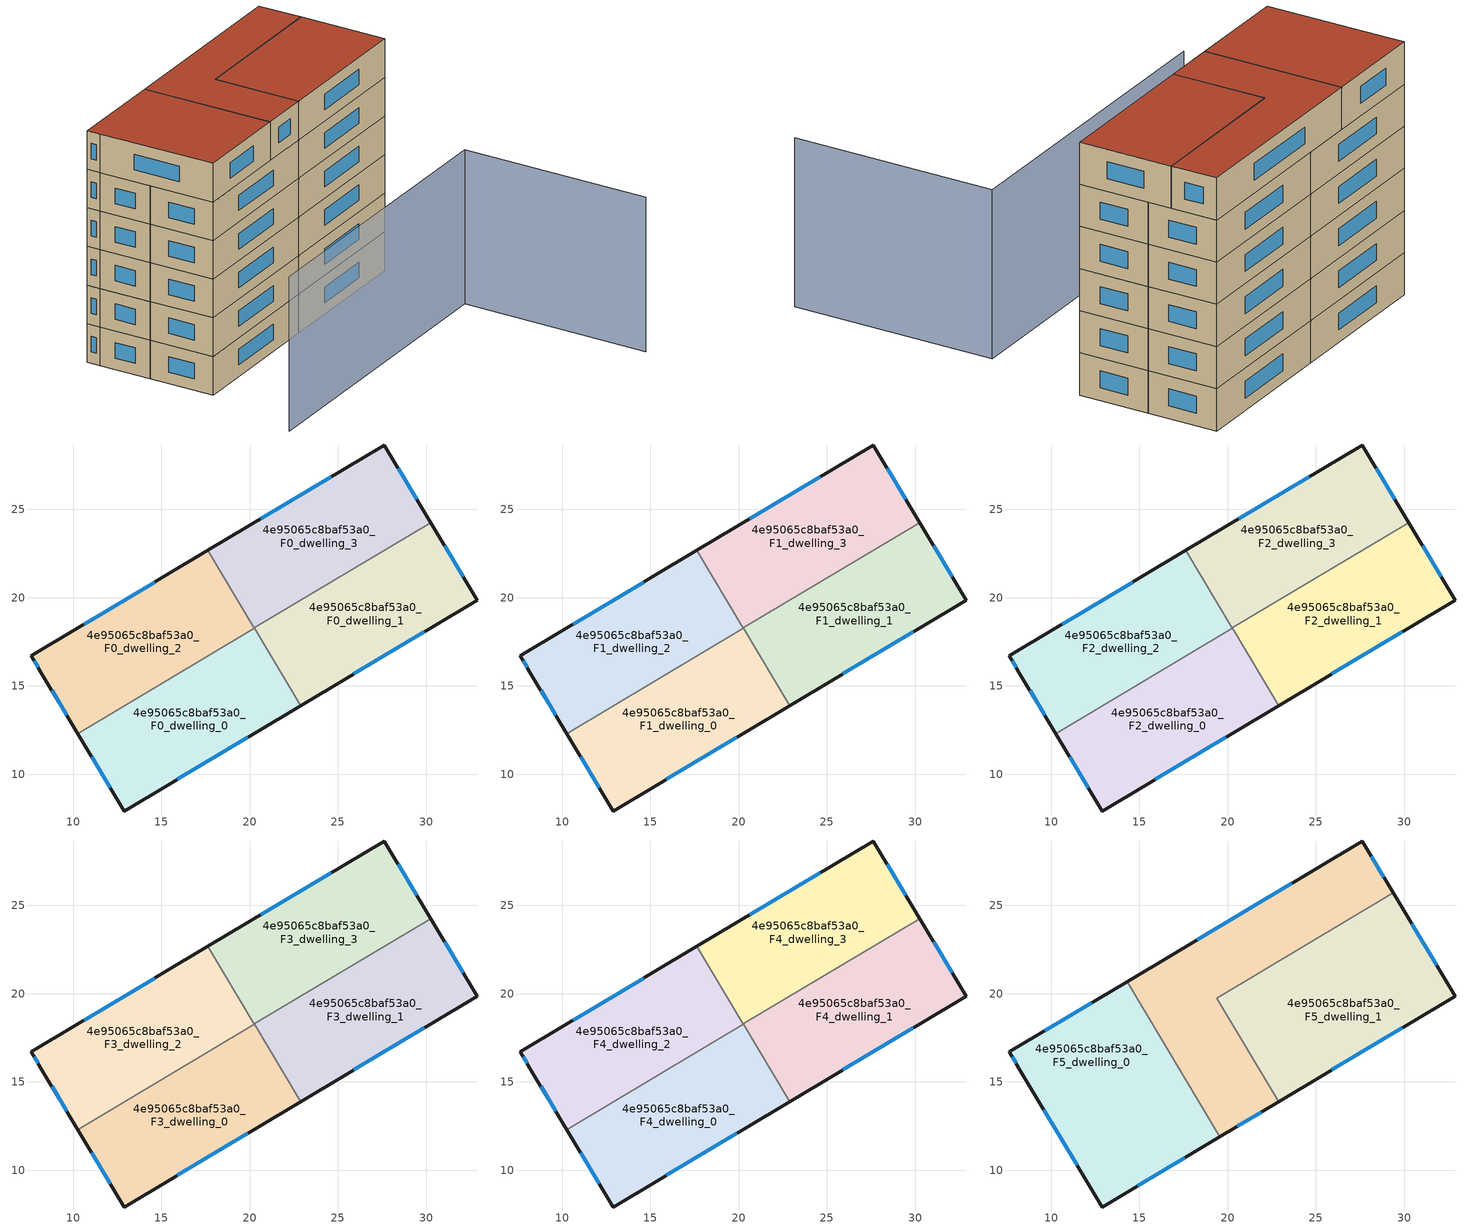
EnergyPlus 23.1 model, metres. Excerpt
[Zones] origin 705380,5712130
4e95065c8baf53a0_F0_dwelling_0
 floor ground (EU_floor_Construction): 20.27,18.28 22.9,13.89 12.91,7.91 10.27,12.3 z0
 wall outside (EU_wall_Construction): 10.27,12.3 12.91,7.91 22.9,13.89 z0:3
 wall to 4e95065c8baf53a0_F0_dwelling_1 (EU_wall_Construction): 22.9,13.89 20.27,18.28 z0:3
 wall to 4e95065c8baf53a0_F0_dwelling_2 (EU_wall_Construction): 20.26,18.28 10.27,12.3 z0:3
 window (EU_Window_Construction): 15.9,9.7 19.91,12.1 / 11.06,10.99 12.12,9.23 z0.9:2.1
4e95065c8baf53a0_F0_dwelling_1
 floor ground (EU_floor_Construction): 30.26,24.26 32.89,19.87 22.9,13.89 20.27,18.28 z0
 wall outside (EU_wall_Construction): 22.9,13.89 32.89,19.87 30.26,24.26 z0:3
 wall to 4e95065c8baf53a0_F0_dwelling_3 (EU_wall_Construction): 30.26,24.26 20.27,18.28 z0:3
 window (EU_Window_Construction): 32.1,21.18 31.05,22.95 / 25.89,15.68 29.9,18.08 z0.9:2.1
4e95065c8baf53a0_F0_dwelling_2
 floor ground (EU_floor_Construction): 17.63,22.67 20.26,18.28 10.27,12.3 8.18,15.78 7.63,16.7 z0
 wall outside (EU_wall_Construction): 17.63,22.67 7.63,16.7 8.18,15.78 10.27,12.3 z0:3
 wall to 4e95065c8baf53a0_F0_dwelling_3 (EU_wall_Construction): 20.26,18.28 17.63,22.67 z0:3
 window (EU_Window_Construction): 14.64,20.88 10.62,18.49 / 8.8,14.74 9.64,13.34 / 7.79,16.42 8.01,16.06 z0.9:2.1
4e95065c8baf53a0_F0_dwelling_3
 floor ground (EU_floor_Construction): 27.62,28.65 30.26,24.26 20.26,18.28 17.63,22.67 z0
 wall outside (EU_wall_Construction): 30.26,24.26 27.62,28.65 17.63,22.67 z0:3
 window (EU_Window_Construction): 29.47,25.57 28.41,27.34 / 24.63,26.86 20.62,24.46 z0.9:2.1
4e95065c8baf53a0_F1_dwelling_0
 floor to 4e95065c8baf53a0_F0_dwelling_0 (EU_floor_Construction): 20.27,18.28 22.9,13.89 12.91,7.91 10.27,12.3 z3
 wall outside (EU_wall_Construction): 10.27,12.3 12.91,7.91 22.9,13.89 z3:6
 wall to 4e95065c8baf53a0_F1_dwelling_1 (EU_wall_Construction): 22.9,13.89 20.27,18.28 z3:6
 wall to 4e95065c8baf53a0_F1_dwelling_2 (EU_wall_Construction): 20.26,18.28 10.27,12.3 z3:6
 window (EU_Window_Construction): 15.9,9.7 19.91,12.1 / 11.06,10.99 12.12,9.23 z3.9:5.1
4e95065c8baf53a0_F1_dwelling_1
 floor to 4e95065c8baf53a0_F0_dwelling_1 (EU_floor_Construction): 30.26,24.26 32.89,19.87 22.9,13.89 20.27,18.28 z3
 wall outside (EU_wall_Construction): 22.9,13.89 32.89,19.87 30.26,24.26 z3:6
 wall to 4e95065c8baf53a0_F1_dwelling_3 (EU_wall_Construction): 30.26,24.26 20.27,18.28 z3:6
 window (EU_Window_Construction): 32.1,21.18 31.05,22.95 / 25.89,15.68 29.9,18.08 z3.9:5.1
4e95065c8baf53a0_F1_dwelling_2
 floor to 4e95065c8baf53a0_F0_dwelling_2 (EU_floor_Construction): 17.63,22.67 20.26,18.28 10.27,12.3 8.18,15.78 7.63,16.7 z3
 wall outside (EU_wall_Construction): 17.63,22.67 7.63,16.7 8.18,15.78 10.27,12.3 z3:6
 wall to 4e95065c8baf53a0_F1_dwelling_3 (EU_wall_Construction): 20.26,18.28 17.63,22.67 z3:6
 window (EU_Window_Construction): 14.64,20.88 10.62,18.49 / 8.8,14.74 9.64,13.34 / 7.79,16.42 8.01,16.06 z3.9:5.1
4e95065c8baf53a0_F1_dwelling_3
 floor to 4e95065c8baf53a0_F0_dwelling_3 (EU_floor_Construction): 27.62,28.65 30.26,24.26 20.26,18.28 17.63,22.67 z3
 wall outside (EU_wall_Construction): 30.26,24.26 27.62,28.65 17.63,22.67 z3:6
 window (EU_Window_Construction): 29.47,25.57 28.41,27.34 / 24.63,26.86 20.62,24.46 z3.9:5.1
4e95065c8baf53a0_F2_dwelling_0
 floor to 4e95065c8baf53a0_F1_dwelling_0 (EU_floor_Construction): 20.27,18.28 22.9,13.89 12.91,7.91 10.27,12.3 z6
 wall outside (EU_wall_Construction): 10.27,12.3 12.91,7.91 22.9,13.89 z6:9
 wall to 4e95065c8baf53a0_F2_dwelling_1 (EU_wall_Construction): 22.9,13.89 20.27,18.28 z6:9
 wall to 4e95065c8baf53a0_F2_dwelling_2 (EU_wall_Construction): 20.26,18.28 10.27,12.3 z6:9
 window (EU_Window_Construction): 15.9,9.7 19.91,12.1 / 11.06,10.99 12.12,9.23 z6.9:8.1
4e95065c8baf53a0_F2_dwelling_1
 floor to 4e95065c8baf53a0_F1_dwelling_1 (EU_floor_Construction): 30.26,24.26 32.89,19.87 22.9,13.89 20.27,18.28 z6
 wall outside (EU_wall_Construction): 22.9,13.89 32.89,19.87 30.26,24.26 z6:9
 wall to 4e95065c8baf53a0_F2_dwelling_3 (EU_wall_Construction): 30.26,24.26 20.27,18.28 z6:9
 window (EU_Window_Construction): 32.1,21.18 31.05,22.95 / 25.89,15.68 29.9,18.08 z6.9:8.1
4e95065c8baf53a0_F2_dwelling_2
 floor to 4e95065c8baf53a0_F1_dwelling_2 (EU_floor_Construction): 17.63,22.67 20.26,18.28 10.27,12.3 8.18,15.78 7.63,16.7 z6
 wall outside (EU_wall_Construction): 17.63,22.67 7.63,16.7 8.18,15.78 10.27,12.3 z6:9
 wall to 4e95065c8baf53a0_F2_dwelling_3 (EU_wall_Construction): 20.26,18.28 17.63,22.67 z6:9
 window (EU_Window_Construction): 14.64,20.88 10.62,18.49 / 8.8,14.74 9.64,13.34 / 7.79,16.42 8.01,16.06 z6.9:8.1
4e95065c8baf53a0_F2_dwelling_3
 floor to 4e95065c8baf53a0_F1_dwelling_3 (EU_floor_Construction): 27.62,28.65 30.26,24.26 20.26,18.28 17.63,22.67 z6
 wall outside (EU_wall_Construction): 30.26,24.26 27.62,28.65 17.63,22.67 z6:9
 window (EU_Window_Construction): 29.47,25.57 28.41,27.34 / 24.63,26.86 20.62,24.46 z6.9:8.1
4e95065c8baf53a0_F3_dwelling_0
 floor to 4e95065c8baf53a0_F2_dwelling_0 (EU_floor_Construction): 20.27,18.28 22.9,13.89 12.91,7.91 10.27,12.3 z9
 wall outside (EU_wall_Construction): 10.27,12.3 12.91,7.91 22.9,13.89 z9:12
 wall to 4e95065c8baf53a0_F3_dwelling_1 (EU_wall_Construction): 22.9,13.89 20.27,18.28 z9:12
 wall to 4e95065c8baf53a0_F3_dwelling_2 (EU_wall_Construction): 20.26,18.28 10.27,12.3 z9:12
 window (EU_Window_Construction): 15.9,9.7 19.91,12.1 / 11.06,10.99 12.12,9.23 z9.9:11.1
4e95065c8baf53a0_F3_dwelling_1
 floor to 4e95065c8baf53a0_F2_dwelling_1 (EU_floor_Construction): 30.26,24.26 32.89,19.87 22.9,13.89 20.27,18.28 z9
 wall outside (EU_wall_Construction): 22.9,13.89 32.89,19.87 30.26,24.26 z9:12
 wall to 4e95065c8baf53a0_F3_dwelling_3 (EU_wall_Construction): 30.26,24.26 20.27,18.28 z9:12
 window (EU_Window_Construction): 32.1,21.18 31.05,22.95 / 25.89,15.68 29.9,18.08 z9.9:11.1
4e95065c8baf53a0_F3_dwelling_2
 floor to 4e95065c8baf53a0_F2_dwelling_2 (EU_floor_Construction): 17.63,22.67 20.26,18.28 10.27,12.3 8.18,15.78 7.63,16.7 z9
 wall outside (EU_wall_Construction): 17.63,22.67 7.63,16.7 8.18,15.78 10.27,12.3 z9:12
 wall to 4e95065c8baf53a0_F3_dwelling_3 (EU_wall_Construction): 20.26,18.28 17.63,22.67 z9:12
 window (EU_Window_Construction): 14.64,20.88 10.62,18.49 / 8.8,14.74 9.64,13.34 / 7.79,16.42 8.01,16.06 z9.9:11.1
4e95065c8baf53a0_F3_dwelling_3
 floor to 4e95065c8baf53a0_F2_dwelling_3 (EU_floor_Construction): 27.62,28.65 30.26,24.26 20.26,18.28 17.63,22.67 z9
 wall outside (EU_wall_Construction): 30.26,24.26 27.62,28.65 17.63,22.67 z9:12
 window (EU_Window_Construction): 29.47,25.57 28.41,27.34 / 24.63,26.86 20.62,24.46 z9.9:11.1
4e95065c8baf53a0_F4_dwelling_0
 floor to 4e95065c8baf53a0_F3_dwelling_0 (EU_floor_Construction): 20.27,18.28 22.9,13.89 12.91,7.91 10.27,12.3 z12
 wall outside (EU_wall_Construction): 10.27,12.3 12.91,7.91 22.9,13.89 z12:15
 wall to 4e95065c8baf53a0_F4_dwelling_1 (EU_wall_Construction): 22.9,13.89 20.27,18.28 z12:15
 wall to 4e95065c8baf53a0_F4_dwelling_2 (EU_wall_Construction): 20.26,18.28 10.27,12.3 z12:15
 window (EU_Window_Construction): 15.9,9.7 19.91,12.1 / 11.06,10.99 12.12,9.23 z12.9:14.1
4e95065c8baf53a0_F4_dwelling_1
 floor to 4e95065c8baf53a0_F3_dwelling_1 (EU_floor_Construction): 30.26,24.26 32.89,19.87 22.9,13.89 20.27,18.28 z12
 wall outside (EU_wall_Construction): 22.9,13.89 32.89,19.87 30.26,24.26 z12:15
 wall to 4e95065c8baf53a0_F4_dwelling_3 (EU_wall_Construction): 30.26,24.26 20.27,18.28 z12:15
 window (EU_Window_Construction): 32.1,21.18 31.05,22.95 / 25.89,15.68 29.9,18.08 z12.9:14.1
 ceiling adiabatic (EU_roof_Construction): 32.89,19.87 30.26,24.26 20.27,18.28 22.9,13.89 z15
4e95065c8baf53a0_F4_dwelling_2
 floor to 4e95065c8baf53a0_F3_dwelling_2 (EU_floor_Construction): 17.63,22.67 20.26,18.28 10.27,12.3 8.18,15.78 7.63,16.7 z12
 wall outside (EU_wall_Construction): 17.63,22.67 7.63,16.7 8.18,15.78 10.27,12.3 z12:15
 wall to 4e95065c8baf53a0_F4_dwelling_3 (EU_wall_Construction): 20.26,18.28 17.63,22.67 z12:15
 window (EU_Window_Construction): 14.64,20.88 10.62,18.49 / 8.8,14.74 9.64,13.34 / 7.79,16.42 8.01,16.06 z12.9:14.1
4e95065c8baf53a0_F4_dwelling_3
 floor to 4e95065c8baf53a0_F3_dwelling_3 (EU_floor_Construction): 27.62,28.65 30.26,24.26 20.26,18.28 17.63,22.67 z12
 wall outside (EU_wall_Construction): 30.26,24.26 27.62,28.65 17.63,22.67 z12:15
 window (EU_Window_Construction): 29.47,25.57 28.41,27.34 / 24.63,26.86 20.62,24.46 z12.9:14.1
4e95065c8baf53a0_F5_dwelling_0
 floor to 4e95065c8baf53a0_F4_dwelling_0 (EU_floor_Construction): 16.93,16.29 19.56,11.89 12.91,7.91 10.27,12.3 z15
 floor to 4e95065c8baf53a0_F4_dwelling_2 (EU_floor_Construction): 14.3,20.68 16.93,16.29 10.27,12.3 8.18,15.78 7.63,16.7 z15
 wall outside (EU_wall_Construction): 14.3,20.68 7.63,16.7 8.18,15.78 12.91,7.91 19.56,11.89 z15:18
 wall to 4e95065c8baf53a0_F5_dwelling_2 (EU_wall_Construction): 19.56,11.89 14.3,20.68 z15:18
 window (EU_Window_Construction): 7.79,16.42 8.01,16.06 / 12.3,19.49 9.63,17.89 / 14.9,9.1 17.57,10.7 / 9.59,13.43 11.49,10.27 z15.9:17.1
 roof outside (EU_roof_Construction): 19.56,11.89 14.3,20.68 7.63,16.7 8.18,15.78 12.91,7.91 z18
4e95065c8baf53a0_F5_dwelling_1
 floor to 4e95065c8baf53a0_F4_dwelling_3 (EU_floor_Construction): 29.38,25.72 30.26,24.26 20.26,18.28 19.39,19.75 z15
 floor adiabatic (EU_floor_Construction): 30.26,24.26 32.89,19.87 22.9,13.89 20.26,18.28 z15
 wall outside (EU_wall_Construction): 22.9,13.89 32.89,19.87 29.38,25.72 z15:18
 wall to 4e95065c8baf53a0_F5_dwelling_2 (EU_wall_Construction): 29.38,25.72 19.39,19.75 22.9,13.89 z15:18
 window (EU_Window_Construction): 25.89,15.68 29.9,18.08 / 31.84,21.62 30.43,23.97 z15.9:17.1
 roof outside (EU_roof_Construction): 32.89,19.87 29.38,25.72 19.39,19.75 22.9,13.89 z18
4e95065c8baf53a0_F5_dwelling_2
 floor to 4e95065c8baf53a0_F4_dwelling_3 (EU_floor_Construction): 27.62,28.65 29.38,25.72 19.39,19.75 20.26,18.28 17.63,22.67 z15
 floor to 4e95065c8baf53a0_F4_dwelling_0 (EU_floor_Construction): 20.26,18.28 22.89,13.89 19.56,11.89 16.93,16.29 z15
 floor to 4e95065c8baf53a0_F4_dwelling_2 (EU_floor_Construction): 17.63,22.67 20.26,18.28 16.93,16.29 14.3,20.68 z15
 wall outside (EU_wall_Construction): 29.38,25.72 27.62,28.65 14.3,20.68 / 19.56,11.89 22.9,13.89 z15:18
 window (EU_Window_Construction): 23.63,26.27 18.29,23.07 / 28.85,26.6 28.15,27.78 / 20.56,12.49 21.9,13.29 z15.9:17.1
 roof outside (EU_roof_Construction): 22.9,13.89 19.39,19.75 29.38,25.72 27.62,28.65 14.3,20.68 19.56,11.89 z18
shading: 14.91,0.33 35.31,12.51 / 35.31,12.51 42.88,-0.17 z0:12
[Building]
EU S2 Campaign: North Axis=0; Terrain=City; Solar Distribution=FullExterior
[Site:Location]
London: Latitude=51.5; Longitude=-0.5; Time Zone=0; Elevation=25
[SizingPeriod:WeatherFileDays]
AnnualSizingPeriod: Begin Month=1; Begin Day of Month=1; End Month=12; End Day of Month=31; Day of Week for Start Day=Monday; Use Weather File Daylight Saving Period=No; Use Weather File Rain and Snow Indicators=No
[MATERIAL]
EU_InternalMass_Material: Roughness=MediumRough; Thickness=0.1; Conductivity=1; Density=1800; Specific Heat=900; Thermal Absorptance=0.9; Solar Absorptance=0.7; Visible Absorptance=0.7
[MATERIAL:NOMASS] Roughness=MediumRough; Thermal Absorptance=0.9; Solar Absorptance=0.7; Visible Absorptance=0.7
Name | Thermal Resistance
EU_wall_NoMass | 1.04674
EU_roof_NoMass | 4.32442
EU_floor_NoMass | 2.04616
[WINDOWMATERIAL:SIMPLEGLAZINGSYSTEM]
EU_Window_SimpleGlazing: UFactor=4.25843; Solar Heat Gain Coefficient=0.85; Visible Transmittance=0.85
[CONSTRUCTION]
EU_wall_Construction: EU_wall_NoMass
EU_roof_Construction: EU_roof_NoMass
EU_floor_Construction: EU_floor_NoMass
EU_Window_Construction: EU_Window_SimpleGlazing
EU_InternalMass_Construction: EU_InternalMass_Material
[ZONE] Type=1; Multiplier=1; Ceiling Height=autocalculate; Floor Area=autocalculate; Part of Total Floor Area=Yes
Name | Volume
4e95065c8baf53a0_F0_dwelling_0; 4e95065c8baf53a0_F1_dwelling_0; 4e95065c8baf53a0_F2_dwelling_0; 4e95065c8baf53a0_F3_dwelling_0; 4e95065c8baf53a0_F4_dwelling_0 | 179.003
4e95065c8baf53a0_F5_dwelling_0 | 238.679
4e95065c8baf53a0_F0_dwelling_1; 4e95065c8baf53a0_F1_dwelling_1; 4e95065c8baf53a0_F2_dwelling_1; 4e95065c8baf53a0_F3_dwelling_1; 4e95065c8baf53a0_F4_dwelling_1 | 178.995
4e95065c8baf53a0_F5_dwelling_1 | 238.659
4e95065c8baf53a0_F0_dwelling_2; 4e95065c8baf53a0_F1_dwelling_2; 4e95065c8baf53a0_F2_dwelling_2; 4e95065c8baf53a0_F3_dwelling_2; 4e95065c8baf53a0_F4_dwelling_2 | 179.006
4e95065c8baf53a0_F5_dwelling_2 | 238.663
4e95065c8baf53a0_F0_dwelling_3; 4e95065c8baf53a0_F1_dwelling_3; 4e95065c8baf53a0_F2_dwelling_3; 4e95065c8baf53a0_F3_dwelling_3; 4e95065c8baf53a0_F4_dwelling_3 | 178.998
[INTERNALMASS] Construction=EU_InternalMass_Construction
Name | Zone or ZoneList | Surface Area
4e95065c8baf53a0_F0_dwelling_0_EU_InternalMass | 4e95065c8baf53a0_F0_dwelling_0 | 59.6675
4e95065c8baf53a0_F0_dwelling_1_EU_InternalMass | 4e95065c8baf53a0_F0_dwelling_1 | 59.6652
4e95065c8baf53a0_F0_dwelling_2_EU_InternalMass | 4e95065c8baf53a0_F0_dwelling_2 | 59.6685
4e95065c8baf53a0_F0_dwelling_3_EU_InternalMass | 4e95065c8baf53a0_F0_dwelling_3 | 59.6659
4e95065c8baf53a0_F1_dwelling_0_EU_InternalMass | 4e95065c8baf53a0_F1_dwelling_0 | 59.6675
4e95065c8baf53a0_F1_dwelling_1_EU_InternalMass | 4e95065c8baf53a0_F1_dwelling_1 | 59.6652
4e95065c8baf53a0_F1_dwelling_2_EU_InternalMass | 4e95065c8baf53a0_F1_dwelling_2 | 59.6685
4e95065c8baf53a0_F1_dwelling_3_EU_InternalMass | 4e95065c8baf53a0_F1_dwelling_3 | 59.6659
4e95065c8baf53a0_F2_dwelling_0_EU_InternalMass | 4e95065c8baf53a0_F2_dwelling_0 | 59.6675
4e95065c8baf53a0_F2_dwelling_1_EU_InternalMass | 4e95065c8baf53a0_F2_dwelling_1 | 59.6652
4e95065c8baf53a0_F2_dwelling_2_EU_InternalMass | 4e95065c8baf53a0_F2_dwelling_2 | 59.6685
4e95065c8baf53a0_F2_dwelling_3_EU_InternalMass | 4e95065c8baf53a0_F2_dwelling_3 | 59.6659
4e95065c8baf53a0_F3_dwelling_0_EU_InternalMass | 4e95065c8baf53a0_F3_dwelling_0 | 59.6675
4e95065c8baf53a0_F3_dwelling_1_EU_InternalMass | 4e95065c8baf53a0_F3_dwelling_1 | 59.6652
4e95065c8baf53a0_F3_dwelling_2_EU_InternalMass | 4e95065c8baf53a0_F3_dwelling_2 | 59.6685
4e95065c8baf53a0_F3_dwelling_3_EU_InternalMass | 4e95065c8baf53a0_F3_dwelling_3 | 59.6659
4e95065c8baf53a0_F4_dwelling_0_EU_InternalMass | 4e95065c8baf53a0_F4_dwelling_0 | 59.6675
4e95065c8baf53a0_F4_dwelling_1_EU_InternalMass | 4e95065c8baf53a0_F4_dwelling_1 | 59.6652
4e95065c8baf53a0_F4_dwelling_2_EU_InternalMass | 4e95065c8baf53a0_F4_dwelling_2 | 59.6685
4e95065c8baf53a0_F4_dwelling_3_EU_InternalMass | 4e95065c8baf53a0_F4_dwelling_3 | 59.6659
4e95065c8baf53a0_F5_dwelling_0_EU_InternalMass | 4e95065c8baf53a0_F5_dwelling_0 | 79.5608
4e95065c8baf53a0_F5_dwelling_1_EU_InternalMass | 4e95065c8baf53a0_F5_dwelling_1 | 79.553
4e95065c8baf53a0_F5_dwelling_2_EU_InternalMass | 4e95065c8baf53a0_F5_dwelling_2 | 79.5548
[OTHEREQUIPMENT] Fuel Type=Electricity; Design Level Calculation Method=Watts/Area; Power per Zone Floor Area=1; Fraction Latent=0; Fraction Radiant=0; Fraction Lost=0; Carbon Dioxide Generation Rate=0; EndUse Subcategory=EU_Step8_InternalGains
Name | Zone or ZoneList or Space or SpaceList | Schedule
EU_Step8_InternalGain_4e95065c8baf53a0_F0_dwelling_0_f000 | 4e95065c8baf53a0_F0_dwelling_0 | EU_Step8_GainSchedule_4e95065c8baf53a0_F0_dwelling_0_f000
EU_Step8_InternalGain_4e95065c8baf53a0_F0_dwelling_1_f000 | 4e95065c8baf53a0_F0_dwelling_1 | EU_Step8_GainSchedule_4e95065c8baf53a0_F0_dwelling_1_f000
EU_Step8_InternalGain_4e95065c8baf53a0_F0_dwelling_2_f000 | 4e95065c8baf53a0_F0_dwelling_2 | EU_Step8_GainSchedule_4e95065c8baf53a0_F0_dwelling_2_f000
EU_Step8_InternalGain_4e95065c8baf53a0_F0_dwelling_3_f000 | 4e95065c8baf53a0_F0_dwelling_3 | EU_Step8_GainSchedule_4e95065c8baf53a0_F0_dwelling_3_f000
EU_Step8_InternalGain_4e95065c8baf53a0_F1_dwelling_0_f000 | 4e95065c8baf53a0_F1_dwelling_0 | EU_Step8_GainSchedule_4e95065c8baf53a0_F1_dwelling_0_f000
EU_Step8_InternalGain_4e95065c8baf53a0_F1_dwelling_1_f000 | 4e95065c8baf53a0_F1_dwelling_1 | EU_Step8_GainSchedule_4e95065c8baf53a0_F1_dwelling_1_f000
EU_Step8_InternalGain_4e95065c8baf53a0_F1_dwelling_2_f000 | 4e95065c8baf53a0_F1_dwelling_2 | EU_Step8_GainSchedule_4e95065c8baf53a0_F1_dwelling_2_f000
EU_Step8_InternalGain_4e95065c8baf53a0_F1_dwelling_3_f000 | 4e95065c8baf53a0_F1_dwelling_3 | EU_Step8_GainSchedule_4e95065c8baf53a0_F1_dwelling_3_f000
EU_Step8_InternalGain_4e95065c8baf53a0_F2_dwelling_0_f000 | 4e95065c8baf53a0_F2_dwelling_0 | EU_Step8_GainSchedule_4e95065c8baf53a0_F2_dwelling_0_f000
EU_Step8_InternalGain_4e95065c8baf53a0_F2_dwelling_1_f000 | 4e95065c8baf53a0_F2_dwelling_1 | EU_Step8_GainSchedule_4e95065c8baf53a0_F2_dwelling_1_f000
EU_Step8_InternalGain_4e95065c8baf53a0_F2_dwelling_2_f000 | 4e95065c8baf53a0_F2_dwelling_2 | EU_Step8_GainSchedule_4e95065c8baf53a0_F2_dwelling_2_f000
EU_Step8_InternalGain_4e95065c8baf53a0_F2_dwelling_3_f000 | 4e95065c8baf53a0_F2_dwelling_3 | EU_Step8_GainSchedule_4e95065c8baf53a0_F2_dwelling_3_f000
EU_Step8_InternalGain_4e95065c8baf53a0_F3_dwelling_0_f000 | 4e95065c8baf53a0_F3_dwelling_0 | EU_Step8_GainSchedule_4e95065c8baf53a0_F3_dwelling_0_f000
EU_Step8_InternalGain_4e95065c8baf53a0_F3_dwelling_1_f000 | 4e95065c8baf53a0_F3_dwelling_1 | EU_Step8_GainSchedule_4e95065c8baf53a0_F3_dwelling_1_f000
EU_Step8_InternalGain_4e95065c8baf53a0_F3_dwelling_2_f000 | 4e95065c8baf53a0_F3_dwelling_2 | EU_Step8_GainSchedule_4e95065c8baf53a0_F3_dwelling_2_f000
EU_Step8_InternalGain_4e95065c8baf53a0_F3_dwelling_3_f000 | 4e95065c8baf53a0_F3_dwelling_3 | EU_Step8_GainSchedule_4e95065c8baf53a0_F3_dwelling_3_f000
EU_Step8_InternalGain_4e95065c8baf53a0_F4_dwelling_0_f000 | 4e95065c8baf53a0_F4_dwelling_0 | EU_Step8_GainSchedule_4e95065c8baf53a0_F4_dwelling_0_f000
EU_Step8_InternalGain_4e95065c8baf53a0_F4_dwelling_1_f000 | 4e95065c8baf53a0_F4_dwelling_1 | EU_Step8_GainSchedule_4e95065c8baf53a0_F4_dwelling_1_f000
EU_Step8_InternalGain_4e95065c8baf53a0_F4_dwelling_2_f000 | 4e95065c8baf53a0_F4_dwelling_2 | EU_Step8_GainSchedule_4e95065c8baf53a0_F4_dwelling_2_f000
EU_Step8_InternalGain_4e95065c8baf53a0_F4_dwelling_3_f000 | 4e95065c8baf53a0_F4_dwelling_3 | EU_Step8_GainSchedule_4e95065c8baf53a0_F4_dwelling_3_f000
EU_Step8_InternalGain_4e95065c8baf53a0_F5_dwelling_0_f000 | 4e95065c8baf53a0_F5_dwelling_0 | EU_Step8_GainSchedule_4e95065c8baf53a0_F5_dwelling_0_f000
EU_Step8_InternalGain_4e95065c8baf53a0_F5_dwelling_1_f000 | 4e95065c8baf53a0_F5_dwelling_1 | EU_Step8_GainSchedule_4e95065c8baf53a0_F5_dwelling_1_f000
EU_Step8_InternalGain_4e95065c8baf53a0_F5_dwelling_2_f000 | 4e95065c8baf53a0_F5_dwelling_2 | EU_Step8_GainSchedule_4e95065c8baf53a0_F5_dwelling_2_f000
[ZONEVENTILATION:DESIGNFLOWRATE] Schedule=EU_AlwaysOn; Design Flow Rate Calculation Method=AirChanges/Hour; Air Changes per Hour=0.488719; Ventilation Type=Natural; Fan Pressure Rise=0; Fan Total Efficiency=1; Constant Term Coefficient=1; Temperature Term Coefficient=0; Velocity Term Coefficient=0; Velocity Squared Term Coefficient=0; Minimum Indoor Temperature=-100; Maximum Indoor Temperature=100; Delta Temperature=-100; Minimum Outdoor Temperature=-100; Maximum Outdoor Temperature=100; Maximum Wind Speed=40
Name | Zone or ZoneList or Space or SpaceList
EU_ConstantAir_4e95065c8baf53a0_F0_dwelling_0 | 4e95065c8baf53a0_F0_dwelling_0
EU_ConstantAir_4e95065c8baf53a0_F0_dwelling_1 | 4e95065c8baf53a0_F0_dwelling_1
EU_ConstantAir_4e95065c8baf53a0_F0_dwelling_2 | 4e95065c8baf53a0_F0_dwelling_2
EU_ConstantAir_4e95065c8baf53a0_F0_dwelling_3 | 4e95065c8baf53a0_F0_dwelling_3
EU_ConstantAir_4e95065c8baf53a0_F1_dwelling_0 | 4e95065c8baf53a0_F1_dwelling_0
EU_ConstantAir_4e95065c8baf53a0_F1_dwelling_1 | 4e95065c8baf53a0_F1_dwelling_1
EU_ConstantAir_4e95065c8baf53a0_F1_dwelling_2 | 4e95065c8baf53a0_F1_dwelling_2
EU_ConstantAir_4e95065c8baf53a0_F1_dwelling_3 | 4e95065c8baf53a0_F1_dwelling_3
EU_ConstantAir_4e95065c8baf53a0_F2_dwelling_0 | 4e95065c8baf53a0_F2_dwelling_0
EU_ConstantAir_4e95065c8baf53a0_F2_dwelling_1 | 4e95065c8baf53a0_F2_dwelling_1
EU_ConstantAir_4e95065c8baf53a0_F2_dwelling_2 | 4e95065c8baf53a0_F2_dwelling_2
EU_ConstantAir_4e95065c8baf53a0_F2_dwelling_3 | 4e95065c8baf53a0_F2_dwelling_3
EU_ConstantAir_4e95065c8baf53a0_F3_dwelling_0 | 4e95065c8baf53a0_F3_dwelling_0
EU_ConstantAir_4e95065c8baf53a0_F3_dwelling_1 | 4e95065c8baf53a0_F3_dwelling_1
EU_ConstantAir_4e95065c8baf53a0_F3_dwelling_2 | 4e95065c8baf53a0_F3_dwelling_2
EU_ConstantAir_4e95065c8baf53a0_F3_dwelling_3 | 4e95065c8baf53a0_F3_dwelling_3
EU_ConstantAir_4e95065c8baf53a0_F4_dwelling_0 | 4e95065c8baf53a0_F4_dwelling_0
EU_ConstantAir_4e95065c8baf53a0_F4_dwelling_1 | 4e95065c8baf53a0_F4_dwelling_1
EU_ConstantAir_4e95065c8baf53a0_F4_dwelling_2 | 4e95065c8baf53a0_F4_dwelling_2
EU_ConstantAir_4e95065c8baf53a0_F4_dwelling_3 | 4e95065c8baf53a0_F4_dwelling_3
EU_ConstantAir_4e95065c8baf53a0_F5_dwelling_0 | 4e95065c8baf53a0_F5_dwelling_0
EU_ConstantAir_4e95065c8baf53a0_F5_dwelling_1 | 4e95065c8baf53a0_F5_dwelling_1
EU_ConstantAir_4e95065c8baf53a0_F5_dwelling_2 | 4e95065c8baf53a0_F5_dwelling_2
[HVACTEMPLATE:THERMOSTAT] Constant Heating Setpoint=20; Constant Cooling Setpoint=50
EU_HeatOnly_4e95065c8baf53a0_F0_dwelling_0; EU_HeatOnly_4e95065c8baf53a0_F0_dwelling_1; EU_HeatOnly_4e95065c8baf53a0_F0_dwelling_2; EU_HeatOnly_4e95065c8baf53a0_F0_dwelling_3; EU_HeatOnly_4e95065c8baf53a0_F1_dwelling_0; EU_HeatOnly_4e95065c8baf53a0_F1_dwelling_1; EU_HeatOnly_4e95065c8baf53a0_F1_dwelling_2; EU_HeatOnly_4e95065c8baf53a0_F1_dwelling_3; EU_HeatOnly_4e95065c8baf53a0_F2_dwelling_0; EU_HeatOnly_4e95065c8baf53a0_F2_dwelling_1; EU_HeatOnly_4e95065c8baf53a0_F2_dwelling_2; EU_HeatOnly_4e95065c8baf53a0_F2_dwelling_3; EU_HeatOnly_4e95065c8baf53a0_F3_dwelling_0; EU_HeatOnly_4e95065c8baf53a0_F3_dwelling_1; EU_HeatOnly_4e95065c8baf53a0_F3_dwelling_2; EU_HeatOnly_4e95065c8baf53a0_F3_dwelling_3; EU_HeatOnly_4e95065c8baf53a0_F4_dwelling_0; EU_HeatOnly_4e95065c8baf53a0_F4_dwelling_1; EU_HeatOnly_4e95065c8baf53a0_F4_dwelling_2; EU_HeatOnly_4e95065c8baf53a0_F4_dwelling_3; EU_HeatOnly_4e95065c8baf53a0_F5_dwelling_0; EU_HeatOnly_4e95065c8baf53a0_F5_dwelling_1; EU_HeatOnly_4e95065c8baf53a0_F5_dwelling_2
[HVACTEMPLATE:ZONE:IDEALLOADSAIRSYSTEM] System Availability Schedule=EU_AlwaysOn; Maximum Heating Supply Air Temperature=50; Minimum Cooling Supply Air Temperature=13; Maximum Heating Supply Air Humidity Ratio=0.0156; Minimum Cooling Supply Air Humidity Ratio=0.0077; Heating Limit=NoLimit; Cooling Limit=NoLimit; Heating Availability Schedule=EU_AlwaysOn; Cooling Availability Schedule=EU_CoolingOff; Dehumidification Control Type=ConstantSensibleHeatRatio; Cooling Sensible Heat Ratio=0.7; Dehumidification Setpoint=60; Humidification Control Type=None; Humidification Setpoint=30; Outdoor Air Method=None; Outdoor Air Flow Rate per Person=0.00944; Outdoor Air Flow Rate per Zone Floor Area=0; Outdoor Air Flow Rate per Zone=0; Demand Controlled Ventilation Type=None; Outdoor Air Economizer Type=NoEconomizer; Heat Recovery Type=None; Sensible Heat Recovery Effectiveness=0.7; Latent Heat Recovery Effectiveness=0.65
Name | Template Thermostat
4e95065c8baf53a0_F0_dwelling_0 | EU_HeatOnly_4e95065c8baf53a0_F0_dwelling_0
4e95065c8baf53a0_F0_dwelling_1 | EU_HeatOnly_4e95065c8baf53a0_F0_dwelling_1
4e95065c8baf53a0_F0_dwelling_2 | EU_HeatOnly_4e95065c8baf53a0_F0_dwelling_2
4e95065c8baf53a0_F0_dwelling_3 | EU_HeatOnly_4e95065c8baf53a0_F0_dwelling_3
4e95065c8baf53a0_F1_dwelling_0 | EU_HeatOnly_4e95065c8baf53a0_F1_dwelling_0
4e95065c8baf53a0_F1_dwelling_1 | EU_HeatOnly_4e95065c8baf53a0_F1_dwelling_1
4e95065c8baf53a0_F1_dwelling_2 | EU_HeatOnly_4e95065c8baf53a0_F1_dwelling_2
4e95065c8baf53a0_F1_dwelling_3 | EU_HeatOnly_4e95065c8baf53a0_F1_dwelling_3
4e95065c8baf53a0_F2_dwelling_0 | EU_HeatOnly_4e95065c8baf53a0_F2_dwelling_0
4e95065c8baf53a0_F2_dwelling_1 | EU_HeatOnly_4e95065c8baf53a0_F2_dwelling_1
4e95065c8baf53a0_F2_dwelling_2 | EU_HeatOnly_4e95065c8baf53a0_F2_dwelling_2
4e95065c8baf53a0_F2_dwelling_3 | EU_HeatOnly_4e95065c8baf53a0_F2_dwelling_3
4e95065c8baf53a0_F3_dwelling_0 | EU_HeatOnly_4e95065c8baf53a0_F3_dwelling_0
4e95065c8baf53a0_F3_dwelling_1 | EU_HeatOnly_4e95065c8baf53a0_F3_dwelling_1
4e95065c8baf53a0_F3_dwelling_2 | EU_HeatOnly_4e95065c8baf53a0_F3_dwelling_2
4e95065c8baf53a0_F3_dwelling_3 | EU_HeatOnly_4e95065c8baf53a0_F3_dwelling_3
4e95065c8baf53a0_F4_dwelling_0 | EU_HeatOnly_4e95065c8baf53a0_F4_dwelling_0
4e95065c8baf53a0_F4_dwelling_1 | EU_HeatOnly_4e95065c8baf53a0_F4_dwelling_1
4e95065c8baf53a0_F4_dwelling_2 | EU_HeatOnly_4e95065c8baf53a0_F4_dwelling_2
4e95065c8baf53a0_F4_dwelling_3 | EU_HeatOnly_4e95065c8baf53a0_F4_dwelling_3
4e95065c8baf53a0_F5_dwelling_0 | EU_HeatOnly_4e95065c8baf53a0_F5_dwelling_0
4e95065c8baf53a0_F5_dwelling_1 | EU_HeatOnly_4e95065c8baf53a0_F5_dwelling_1
4e95065c8baf53a0_F5_dwelling_2 | EU_HeatOnly_4e95065c8baf53a0_F5_dwelling_2
[SIZING:ZONE] Zone Cooling Design Supply Air Temperature Input Method=SupplyAirTemperature; Zone Cooling Design Supply Air Temperature=13; Zone Heating Design Supply Air Temperature Input Method=SupplyAirTemperature; Zone Heating Design Supply Air Temperature=50; Zone Cooling Design Supply Air Humidity Ratio=0.008; Zone Heating Design Supply Air Humidity Ratio=0.008; Cooling Design Air Flow Method=DesignDay; Cooling Design Air Flow Rate=0; Cooling Minimum Air Flow per Zone Floor Area=0.000762; Cooling Minimum Air Flow=0; Cooling Minimum Air Flow Fraction=0.2; Heating Design Air Flow Method=DesignDay; Heating Design Air Flow Rate=0; Heating Maximum Air Flow per Zone Floor Area=0.002032; Heating Maximum Air Flow=0.141576; Heating Maximum Air Flow Fraction=0.3; Account for Dedicated Outdoor Air System=No; Dedicated Outdoor Air System Control Strategy=NeutralSupplyAir; Dedicated Outdoor Air Low Setpoint Temperature for Design=autosize; Dedicated Outdoor Air High Setpoint Temperature for Design=autosize; Zone Load Sizing Method=Sensible Load Only No Latent Load; Zone Latent Cooling Design Supply Air Humidity Ratio Input Method=HumidityRatioDifference; Zone Cooling Design Supply Air Humidity Ratio Difference=0.005; Zone Latent Heating Design Supply Air Humidity Ratio Input Method=HumidityRatioDifference; Zone Humidification Design Supply Air Humidity Ratio Difference=0.005
4e95065c8baf53a0_F0_dwelling_0; 4e95065c8baf53a0_F0_dwelling_1; 4e95065c8baf53a0_F0_dwelling_2; 4e95065c8baf53a0_F0_dwelling_3; 4e95065c8baf53a0_F1_dwelling_0; 4e95065c8baf53a0_F1_dwelling_1; 4e95065c8baf53a0_F1_dwelling_2; 4e95065c8baf53a0_F1_dwelling_3; 4e95065c8baf53a0_F2_dwelling_0; 4e95065c8baf53a0_F2_dwelling_1; 4e95065c8baf53a0_F2_dwelling_2; 4e95065c8baf53a0_F2_dwelling_3; 4e95065c8baf53a0_F3_dwelling_0; 4e95065c8baf53a0_F3_dwelling_1; 4e95065c8baf53a0_F3_dwelling_2; 4e95065c8baf53a0_F3_dwelling_3; 4e95065c8baf53a0_F4_dwelling_0; 4e95065c8baf53a0_F4_dwelling_1; 4e95065c8baf53a0_F4_dwelling_2; 4e95065c8baf53a0_F4_dwelling_3; 4e95065c8baf53a0_F5_dwelling_0; 4e95065c8baf53a0_F5_dwelling_1; 4e95065c8baf53a0_F5_dwelling_2
[SCHEDULE:CONSTANT]
Name | Hourly Value
EU_AlwaysOn | 1
EU_CoolingOff | 0
[SCHEDULE:FILE] Column Number=1; Rows to Skip at Top=0; Number of Hours of Data=8760; Column Separator=Comma; Interpolate to Timestep=No; Minutes per Item=60; Adjust Schedule for Daylight Savings=Yes
Name | File
EU_Step8_GainSchedule_4e95065c8baf53a0_F0_dwelling_0_f000 | ../../schedules/4e95065c8baf53a0/4e95065c8baf53a0_F0_dwelling_0_f000_gain.csv
EU_Step8_GainSchedule_4e95065c8baf53a0_F0_dwelling_1_f000 | ../../schedules/4e95065c8baf53a0/4e95065c8baf53a0_F0_dwelling_1_f000_gain.csv
EU_Step8_GainSchedule_4e95065c8baf53a0_F0_dwelling_2_f000 | ../../schedules/4e95065c8baf53a0/4e95065c8baf53a0_F0_dwelling_2_f000_gain.csv
EU_Step8_GainSchedule_4e95065c8baf53a0_F0_dwelling_3_f000 | ../../schedules/4e95065c8baf53a0/4e95065c8baf53a0_F0_dwelling_3_f000_gain.csv
EU_Step8_GainSchedule_4e95065c8baf53a0_F1_dwelling_0_f000 | ../../schedules/4e95065c8baf53a0/4e95065c8baf53a0_F1_dwelling_0_f000_gain.csv
EU_Step8_GainSchedule_4e95065c8baf53a0_F1_dwelling_1_f000 | ../../schedules/4e95065c8baf53a0/4e95065c8baf53a0_F1_dwelling_1_f000_gain.csv
EU_Step8_GainSchedule_4e95065c8baf53a0_F1_dwelling_2_f000 | ../../schedules/4e95065c8baf53a0/4e95065c8baf53a0_F1_dwelling_2_f000_gain.csv
EU_Step8_GainSchedule_4e95065c8baf53a0_F1_dwelling_3_f000 | ../../schedules/4e95065c8baf53a0/4e95065c8baf53a0_F1_dwelling_3_f000_gain.csv
EU_Step8_GainSchedule_4e95065c8baf53a0_F2_dwelling_0_f000 | ../../schedules/4e95065c8baf53a0/4e95065c8baf53a0_F2_dwelling_0_f000_gain.csv
EU_Step8_GainSchedule_4e95065c8baf53a0_F2_dwelling_1_f000 | ../../schedules/4e95065c8baf53a0/4e95065c8baf53a0_F2_dwelling_1_f000_gain.csv
EU_Step8_GainSchedule_4e95065c8baf53a0_F2_dwelling_2_f000 | ../../schedules/4e95065c8baf53a0/4e95065c8baf53a0_F2_dwelling_2_f000_gain.csv
EU_Step8_GainSchedule_4e95065c8baf53a0_F2_dwelling_3_f000 | ../../schedules/4e95065c8baf53a0/4e95065c8baf53a0_F2_dwelling_3_f000_gain.csv
EU_Step8_GainSchedule_4e95065c8baf53a0_F3_dwelling_0_f000 | ../../schedules/4e95065c8baf53a0/4e95065c8baf53a0_F3_dwelling_0_f000_gain.csv
EU_Step8_GainSchedule_4e95065c8baf53a0_F3_dwelling_1_f000 | ../../schedules/4e95065c8baf53a0/4e95065c8baf53a0_F3_dwelling_1_f000_gain.csv
EU_Step8_GainSchedule_4e95065c8baf53a0_F3_dwelling_2_f000 | ../../schedules/4e95065c8baf53a0/4e95065c8baf53a0_F3_dwelling_2_f000_gain.csv
EU_Step8_GainSchedule_4e95065c8baf53a0_F3_dwelling_3_f000 | ../../schedules/4e95065c8baf53a0/4e95065c8baf53a0_F3_dwelling_3_f000_gain.csv
EU_Step8_GainSchedule_4e95065c8baf53a0_F4_dwelling_0_f000 | ../../schedules/4e95065c8baf53a0/4e95065c8baf53a0_F4_dwelling_0_f000_gain.csv
EU_Step8_GainSchedule_4e95065c8baf53a0_F4_dwelling_1_f000 | ../../schedules/4e95065c8baf53a0/4e95065c8baf53a0_F4_dwelling_1_f000_gain.csv
EU_Step8_GainSchedule_4e95065c8baf53a0_F4_dwelling_2_f000 | ../../schedules/4e95065c8baf53a0/4e95065c8baf53a0_F4_dwelling_2_f000_gain.csv
EU_Step8_GainSchedule_4e95065c8baf53a0_F4_dwelling_3_f000 | ../../schedules/4e95065c8baf53a0/4e95065c8baf53a0_F4_dwelling_3_f000_gain.csv
EU_Step8_GainSchedule_4e95065c8baf53a0_F5_dwelling_0_f000 | ../../schedules/4e95065c8baf53a0/4e95065c8baf53a0_F5_dwelling_0_f000_gain.csv
EU_Step8_GainSchedule_4e95065c8baf53a0_F5_dwelling_1_f000 | ../../schedules/4e95065c8baf53a0/4e95065c8baf53a0_F5_dwelling_1_f000_gain.csv
EU_Step8_GainSchedule_4e95065c8baf53a0_F5_dwelling_2_f000 | ../../schedules/4e95065c8baf53a0/4e95065c8baf53a0_F5_dwelling_2_f000_gain.csv
